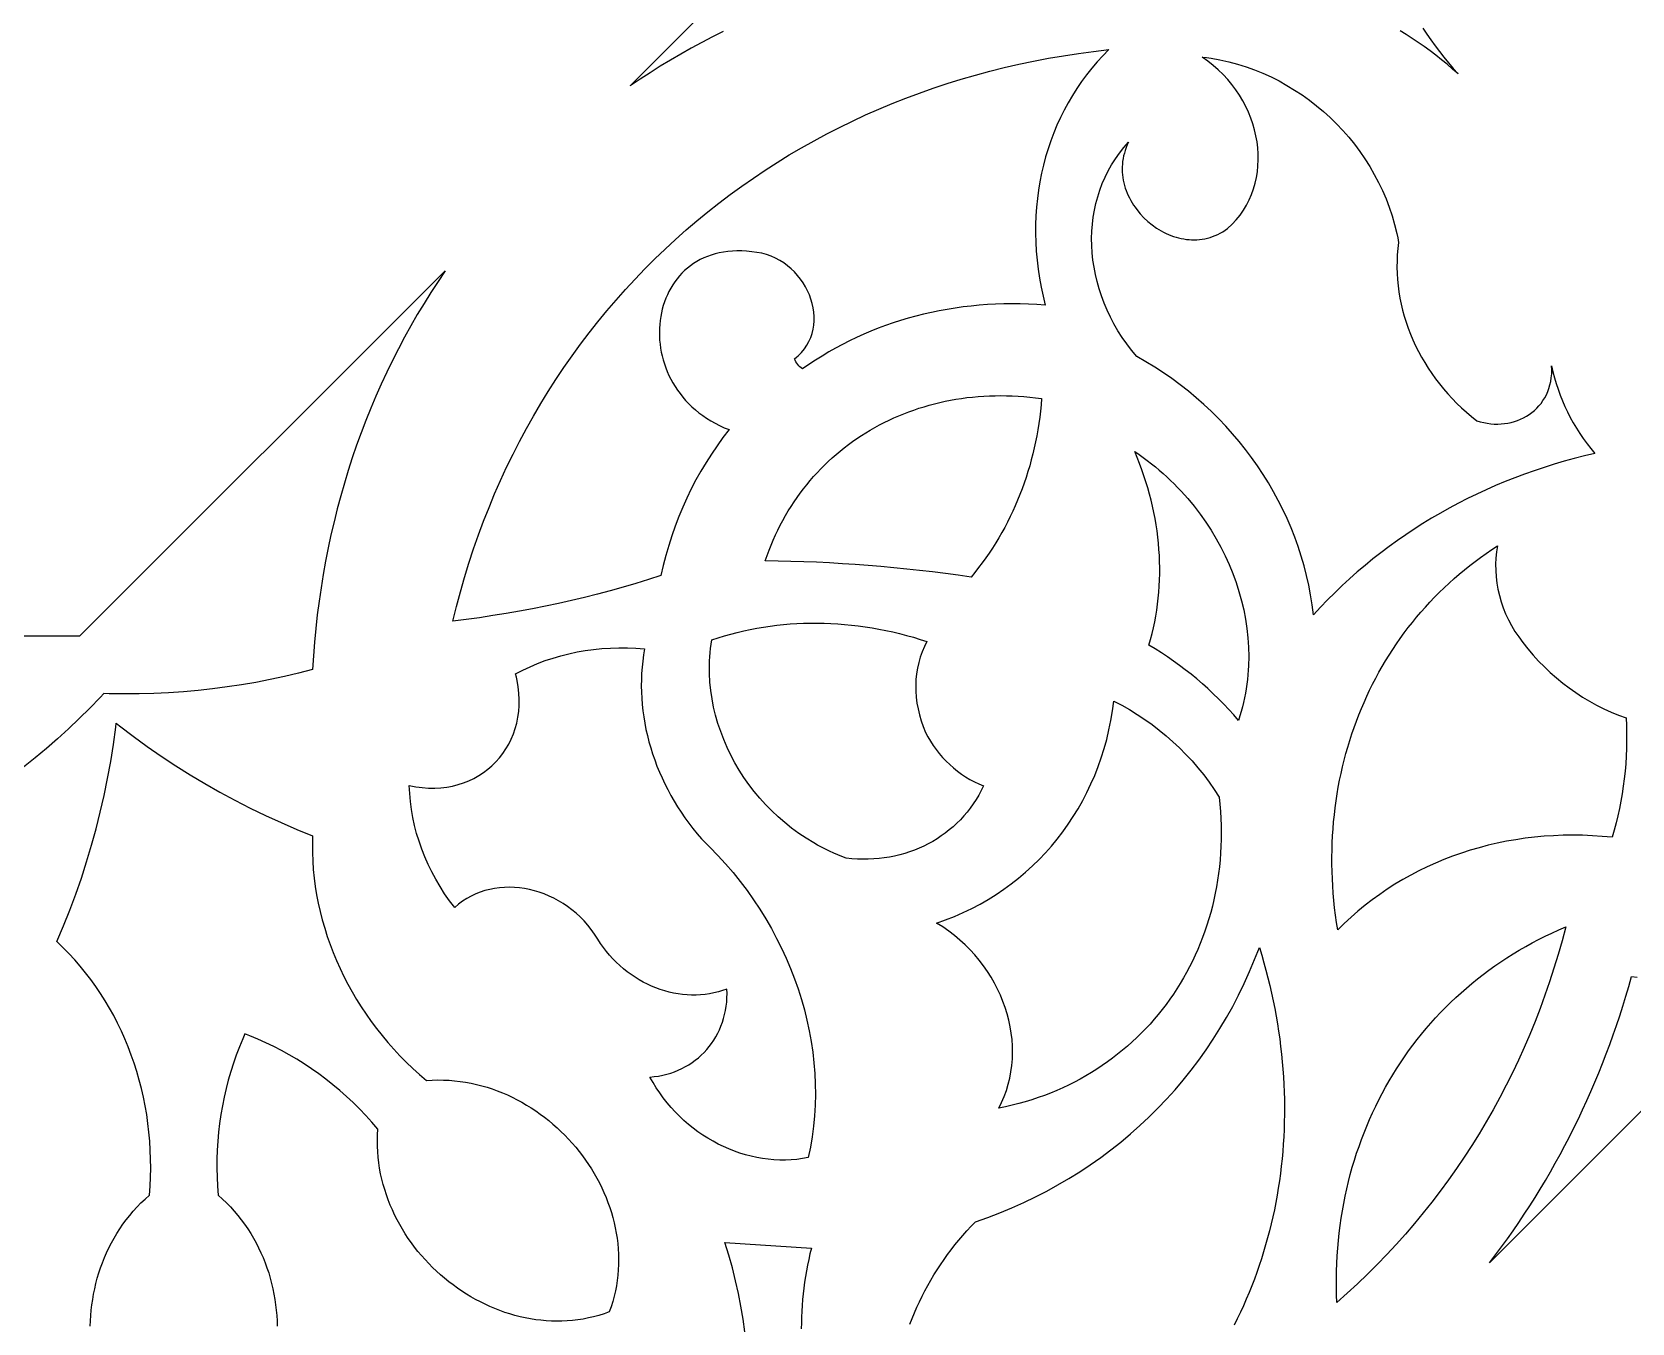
# Model space of a CAD drawing. Extents: x 1908 to 3442, y -299 to 721.
# Drawn here: x 3272.6 to 3328.2, y 78.6 to 123.4 of the extents above; entities that cross this region are included whole.
import ezdxf

# ---------------------------------------------------------------- set-up
doc = ezdxf.new("R2010")
doc.units = 0
doc.layers.add('BITMAP_LAYER', color=18, linetype='CONTINUOUS')

msp = doc.modelspace()

# ---------------------------------------------------------------- linework, layer by layer
at = {"layer": 'BITMAP_LAYER'}
for points in [[(3296.642, 123.435), (3296.269, 123.248), (3295.899, 123.055), (3295.533, 122.857), (3295.17, 122.653), (3294.811, 122.443), (3294.456, 122.227), (3294.104, 122.006), (3293.756, 121.779), (3293.412, 121.546), (3322.58, 150.714)], [(3320.933, 123.555), (3321.071, 123.348), (3321.214, 123.143), (3321.361, 122.94), (3321.513, 122.74), (3321.668, 122.542), (3321.828, 122.347), (3321.993, 122.155), (3322.16, 121.965), (3321.97, 122.133), (3321.778, 122.297), (3321.583, 122.457), (3321.386, 122.613), (3321.186, 122.764), (3320.983, 122.911), (3320.778, 123.054), (3320.57, 123.192), (3320.36, 123.326), (3320.149, 123.455)], [(3256.377, 102.446), (3274.312, 102.446), (3286.996, 115.13), (3286.743, 114.756), (3286.497, 114.377), (3286.257, 113.993), (3286.024, 113.605), (3285.798, 113.213), (3285.578, 112.816), (3285.366, 112.416), (3285.16, 112.011), (3284.962, 111.602), (3284.77, 111.189), (3284.585, 110.773), (3284.408, 110.352), (3284.237, 109.928), (3284.074, 109.501), (3283.917, 109.069), (3283.768, 108.635), (3283.627, 108.197), (3283.492, 107.756), (3283.365, 107.311), (3283.245, 106.863), (3283.132, 106.413), (3283.027, 105.959), (3282.929, 105.502), (3282.839, 105.043), (3282.756, 104.581), (3282.681, 104.116), (3282.613, 103.649), (3282.553, 103.179), (3282.5, 102.707), (3282.456, 102.232), (3282.418, 101.755), (3282.389, 101.276), (3281.902, 101.151), (3281.412, 101.035), (3280.919, 100.93), (3280.423, 100.835), (3279.924, 100.75), (3279.422, 100.674), (3278.918, 100.609), (3278.411, 100.555), (3277.902, 100.51), (3277.391, 100.475), (3276.878, 100.45), (3276.363, 100.436), (3275.846, 100.432), (3275.328, 100.438), (3275.143, 100.443), (3275.017, 100.308), (3274.654, 99.937), (3274.286, 99.575), (3273.912, 99.221), (3273.532, 98.876), (3273.146, 98.539), (3272.754, 98.21), (3272.357, 97.891)], [(3274.67, 78.473), (3274.677, 78.661), (3274.688, 78.849), (3274.705, 79.036), (3274.726, 79.223), (3274.754, 79.409), (3274.786, 79.595), (3274.824, 79.779), (3274.867, 79.963), (3274.915, 80.145), (3274.969, 80.326), (3275.028, 80.505), (3275.092, 80.682), (3275.162, 80.858), (3275.237, 81.031), (3275.318, 81.202), (3275.405, 81.371), (3275.496, 81.538), (3275.594, 81.701), (3275.696, 81.862), (3275.805, 82.02), (3275.919, 82.174), (3276.038, 82.325), (3276.163, 82.473), (3276.294, 82.617), (3276.431, 82.757), (3276.573, 82.894), (3276.721, 83.026), (3276.745, 83.341), (3276.76, 83.656), (3276.767, 83.97), (3276.765, 84.283), (3276.754, 84.595), (3276.735, 84.906), (3276.708, 85.215), (3276.672, 85.522), (3276.628, 85.828), (3276.576, 86.131), (3276.515, 86.432), (3276.447, 86.73), (3276.371, 87.025), (3276.286, 87.318), (3276.194, 87.607), (3276.095, 87.893), (3275.987, 88.175), (3275.872, 88.454), (3275.75, 88.728), (3275.62, 88.998), (3275.483, 89.264), (3275.338, 89.525), (3275.186, 89.781), (3275.027, 90.032), (3274.862, 90.277), (3274.689, 90.518), (3274.509, 90.752), (3274.322, 90.981), (3274.129, 91.203), (3273.929, 91.42), (3273.722, 91.629), (3273.509, 91.832), (3273.741, 92.376), (3273.96, 92.926), (3274.167, 93.48), (3274.362, 94.041), (3274.544, 94.606), (3274.714, 95.176), (3274.872, 95.75), (3275.018, 96.328), (3275.15, 96.911), (3275.27, 97.497), (3275.378, 98.086), (3275.472, 98.678), (3275.554, 99.274), (3275.569, 99.414), (3275.679, 99.326), (3276.158, 98.963), (3276.644, 98.611), (3277.136, 98.27), (3277.636, 97.941), (3278.141, 97.623), (3278.653, 97.317), (3279.171, 97.022), (3279.694, 96.74), (3280.223, 96.469), (3280.756, 96.211), (3281.295, 95.965), (3281.839, 95.731), (3282.387, 95.51), (3282.38, 95.216), (3282.382, 94.922), (3282.393, 94.628), (3282.414, 94.333), (3282.444, 94.04), (3282.483, 93.747), (3282.53, 93.455), (3282.587, 93.164), (3282.652, 92.874), (3282.726, 92.585), (3282.808, 92.299), (3282.899, 92.014), (3282.998, 91.731), (3283.105, 91.45), (3283.221, 91.172), (3283.344, 90.897), (3283.476, 90.624), (3283.615, 90.354), (3283.763, 90.088), (3283.918, 89.825), (3284.08, 89.566), (3284.25, 89.311), (3284.428, 89.059), (3284.612, 88.812), (3284.804, 88.57), (3285.004, 88.332), (3285.21, 88.098), (3285.423, 87.87), (3285.643, 87.647), (3285.87, 87.43), (3286.103, 87.218), (3286.343, 87.012), (3286.541, 87.023), (3286.738, 87.028), (3286.934, 87.025), (3287.128, 87.016), (3287.321, 87), (3287.513, 86.977), (3287.702, 86.949), (3287.891, 86.914), (3288.077, 86.873), (3288.261, 86.826), (3288.444, 86.773), (3288.624, 86.715), (3288.802, 86.651), (3288.978, 86.581), (3289.152, 86.507), (3289.323, 86.427), (3289.491, 86.342), (3289.657, 86.252), (3289.82, 86.158), (3289.98, 86.058), (3290.137, 85.954), (3290.291, 85.846), (3290.442, 85.734), (3290.59, 85.617), (3290.734, 85.496), (3290.875, 85.371), (3291.012, 85.243), (3291.146, 85.111), (3291.276, 84.975), (3291.401, 84.836), (3291.523, 84.694), (3291.641, 84.548), (3291.755, 84.399), (3291.865, 84.248), (3291.97, 84.094), (3292.071, 83.937), (3292.167, 83.777), (3292.259, 83.615), (3292.345, 83.451), (3292.428, 83.285), (3292.505, 83.117), (3292.577, 82.946), (3292.644, 82.774), (3292.705, 82.601), (3292.762, 82.425), (3292.813, 82.249), (3292.858, 82.071), (3292.898, 81.892), (3292.932, 81.712), (3292.96, 81.531), (3292.983, 81.349), (3292.999, 81.167), (3293.009, 80.984), (3293.013, 80.801), (3293.011, 80.618), (3293.003, 80.434), (3292.987, 80.25), (3292.966, 80.067), (3292.937, 79.884), (3292.902, 79.701), (3292.86, 79.518), (3292.811, 79.336), (3292.755, 79.155), (3292.69, 78.974), (3292.509, 78.91), (3292.328, 78.854), (3292.146, 78.805), (3291.964, 78.763), (3291.781, 78.727), (3291.598, 78.699), (3291.414, 78.677), (3291.231, 78.662), (3291.047, 78.653), (3290.864, 78.651), (3290.68, 78.655), (3290.498, 78.666), (3290.315, 78.682), (3290.134, 78.704), (3289.953, 78.733), (3289.773, 78.767), (3289.594, 78.807), (3289.416, 78.852), (3289.239, 78.903), (3289.064, 78.959), (3288.89, 79.021), (3288.718, 79.088), (3288.548, 79.16), (3288.38, 79.237), (3288.213, 79.319), (3288.049, 79.406), (3287.887, 79.498), (3287.728, 79.594), (3287.571, 79.695), (3287.417, 79.8), (3287.265, 79.909), (3287.117, 80.023), (3286.971, 80.141), (3286.829, 80.263), (3286.69, 80.389), (3286.554, 80.519), (3286.422, 80.653), (3286.293, 80.79), (3286.169, 80.931), (3286.048, 81.075), (3285.931, 81.222), (3285.818, 81.373), (3285.71, 81.527), (3285.606, 81.685), (3285.507, 81.845), (3285.412, 82.008), (3285.323, 82.173), (3285.238, 82.342), (3285.158, 82.513), (3285.083, 82.686), (3285.014, 82.862), (3284.95, 83.04), (3284.892, 83.221), (3284.839, 83.403), (3284.792, 83.588), (3284.751, 83.774), (3284.716, 83.962), (3284.687, 84.152), (3284.665, 84.344), (3284.649, 84.537), (3284.64, 84.731), (3284.637, 84.927), (3284.641, 85.124), (3284.652, 85.322), (3284.446, 85.562), (3284.235, 85.795), (3284.017, 86.022), (3283.794, 86.242), (3283.566, 86.455), (3283.333, 86.661), (3283.095, 86.86), (3282.852, 87.052), (3282.605, 87.237), (3282.354, 87.415), (3282.099, 87.585), (3281.839, 87.747), (3281.577, 87.902), (3281.31, 88.049), (3281.041, 88.189), (3280.768, 88.32), (3280.492, 88.444), (3280.214, 88.559), (3280.037, 88.628), (3279.961, 88.454), (3279.846, 88.175), (3279.738, 87.893), (3279.638, 87.607), (3279.546, 87.318), (3279.462, 87.025), (3279.386, 86.73), (3279.317, 86.432), (3279.257, 86.131), (3279.205, 85.828), (3279.161, 85.522), (3279.125, 85.215), (3279.098, 84.906), (3279.078, 84.595), (3279.068, 84.283), (3279.066, 83.97), (3279.072, 83.656), (3279.088, 83.341), (3279.112, 83.026), (3279.26, 82.894), (3279.402, 82.757), (3279.538, 82.617), (3279.669, 82.473), (3279.794, 82.325), (3279.914, 82.174), (3280.028, 82.02), (3280.136, 81.862), (3280.239, 81.701), (3280.336, 81.538), (3280.428, 81.371), (3280.514, 81.202), (3280.595, 81.031), (3280.671, 80.858), (3280.74, 80.682), (3280.805, 80.505), (3280.864, 80.326), (3280.918, 80.145), (3280.966, 79.963), (3281.009, 79.779), (3281.047, 79.595), (3281.079, 79.409), (3281.106, 79.223), (3281.128, 79.036), (3281.145, 78.849), (3281.156, 78.661), (3281.162, 78.473)], [(3303.121, 78.547), (3303.2, 78.744), (3303.282, 78.94), (3303.368, 79.134), (3303.458, 79.325), (3303.551, 79.515), (3303.649, 79.704), (3303.75, 79.89), (3303.854, 80.074), (3303.963, 80.256), (3304.075, 80.436), (3304.191, 80.613), (3304.311, 80.789), (3304.434, 80.962), (3304.561, 81.133), (3304.692, 81.302), (3304.826, 81.468), (3304.964, 81.631), (3305.105, 81.792), (3305.251, 81.951), (3305.4, 82.106), (3305.829, 82.257), (3306.253, 82.418), (3306.669, 82.59), (3307.079, 82.772), (3307.483, 82.965), (3307.879, 83.169), (3308.268, 83.382), (3308.65, 83.606), (3309.024, 83.84), (3309.391, 84.083), (3309.751, 84.336), (3310.102, 84.599), (3310.446, 84.871), (3310.781, 85.152), (3311.108, 85.442), (3311.427, 85.741), (3311.737, 86.049), (3312.038, 86.366), (3312.331, 86.691), (3312.614, 87.025), (3312.888, 87.367), (3313.153, 87.716), (3313.409, 88.074), (3313.655, 88.44), (3313.891, 88.813), (3314.118, 89.194), (3314.334, 89.582), (3314.54, 89.978), (3314.736, 90.381), (3314.921, 90.79), (3315.096, 91.206), (3315.26, 91.63), (3315.34, 91.365), (3315.416, 91.1), (3315.489, 90.836), (3315.557, 90.571), (3315.622, 90.306), (3315.683, 90.041), (3315.74, 89.776), (3315.792, 89.511), (3315.842, 89.246), (3315.887, 88.982), (3315.928, 88.717), (3315.966, 88.453), (3315.999, 88.189), (3316.029, 87.925), (3316.055, 87.661), (3316.077, 87.398), (3316.096, 87.136), (3316.11, 86.874), (3316.121, 86.612), (3316.128, 86.351), (3316.131, 86.09), (3316.13, 85.83), (3316.126, 85.571), (3316.118, 85.312), (3316.106, 85.054), (3316.09, 84.797), (3316.071, 84.541), (3316.047, 84.285), (3316.02, 84.031), (3315.99, 83.777), (3315.955, 83.524), (3315.917, 83.273), (3315.875, 83.022), (3315.83, 82.772), (3315.78, 82.524), (3315.727, 82.277), (3315.671, 82.031), (3315.61, 81.786), (3315.546, 81.542), (3315.478, 81.3), (3315.407, 81.06), (3315.332, 80.82), (3315.253, 80.582), (3315.171, 80.346), (3315.085, 80.111), (3314.995, 79.878), (3314.902, 79.646), (3314.805, 79.416), (3314.705, 79.187), (3314.601, 78.961), (3314.493, 78.736), (3314.382, 78.513)], [(3334.187, 91.611), (3323.253, 80.677), (3323.462, 80.951), (3323.668, 81.229), (3323.871, 81.508), (3324.07, 81.791), (3324.265, 82.076), (3324.457, 82.363), (3324.645, 82.653), (3324.83, 82.945), (3325.012, 83.24), (3325.19, 83.537), (3325.364, 83.837), (3325.535, 84.138), (3325.702, 84.442), (3325.866, 84.749), (3326.026, 85.057), (3326.182, 85.368), (3326.335, 85.681), (3326.484, 85.996), (3326.629, 86.313), (3326.771, 86.632), (3326.909, 86.954), (3327.043, 87.277), (3327.174, 87.603), (3327.301, 87.93), (3327.424, 88.259), (3327.543, 88.591), (3327.658, 88.924), (3327.77, 89.259), (3327.878, 89.596), (3327.982, 89.935), (3328.082, 90.275), (3328.179, 90.617), (3328.38, 90.592)], [(3297.392, 78.28), (3297.332, 78.725), (3297.26, 79.17), (3297.174, 79.614), (3297.075, 80.058), (3296.964, 80.501), (3296.839, 80.943), (3296.702, 81.383), (3299.707, 81.187), (3299.658, 80.992), (3299.613, 80.795), (3299.571, 80.598), (3299.534, 80.4), (3299.5, 80.201), (3299.469, 80.002), (3299.443, 79.802), (3299.42, 79.601), (3299.4, 79.4), (3299.384, 79.199), (3299.372, 78.997), (3299.364, 78.795), (3299.359, 78.593), (3299.357, 78.391)]]:
    msp.add_lwpolyline(points, dxfattribs=at)
for points in [[(3309.83, 122.596), (3309.631, 122.38), (3309.442, 122.158), (3309.26, 121.931), (3309.087, 121.697), (3308.923, 121.457), (3308.767, 121.213), (3308.62, 120.963), (3308.482, 120.708), (3308.353, 120.448), (3308.232, 120.183), (3308.12, 119.914), (3308.017, 119.641), (3307.923, 119.364), (3307.838, 119.084), (3307.763, 118.799), (3307.696, 118.512), (3307.638, 118.221), (3307.59, 117.927), (3307.551, 117.631), (3307.521, 117.332), (3307.501, 117.03), (3307.49, 116.727), (3307.489, 116.422), (3307.497, 116.115), (3307.515, 115.806), (3307.542, 115.496), (3307.58, 115.185), (3307.626, 114.874), (3307.683, 114.562), (3307.75, 114.249), (3307.826, 113.936), (3307.536, 113.956), (3307.247, 113.97), (3306.958, 113.978), (3306.671, 113.98), (3306.385, 113.976), (3306.1, 113.966), (3305.816, 113.951), (3305.534, 113.929), (3305.253, 113.902), (3304.974, 113.869), (3304.696, 113.83), (3304.42, 113.785), (3304.146, 113.735), (3303.874, 113.679), (3303.604, 113.617), (3303.336, 113.55), (3303.07, 113.477), (3302.806, 113.398), (3302.544, 113.314), (3302.285, 113.224), (3302.029, 113.129), (3301.775, 113.028), (3301.523, 112.921), (3301.275, 112.809), (3301.029, 112.692), (3300.786, 112.569), (3300.546, 112.44), (3300.309, 112.307), (3300.076, 112.167), (3299.845, 112.023), (3299.618, 111.873), (3299.394, 111.718), (3299.349, 111.752), (3299.306, 111.79), (3299.266, 111.831), (3299.23, 111.875), (3299.198, 111.921), (3299.169, 111.969), (3299.145, 112.02), (3299.125, 112.072), (3299.19, 112.124), (3299.252, 112.179), (3299.365, 112.293), (3299.464, 112.414), (3299.55, 112.541), (3299.623, 112.673), (3299.683, 112.811), (3299.731, 112.952), (3299.766, 113.096), (3299.789, 113.243), (3299.8, 113.392), (3299.8, 113.543), (3299.789, 113.694), (3299.767, 113.845), (3299.734, 113.995), (3299.691, 114.143), (3299.637, 114.29), (3299.574, 114.434), (3299.501, 114.574), (3299.419, 114.71), (3299.328, 114.841), (3299.228, 114.966), (3299.12, 115.086), (3299.004, 115.198), (3298.879, 115.303), (3298.747, 115.4), (3298.608, 115.487), (3298.462, 115.565), (3298.309, 115.633), (3298.149, 115.689), (3297.983, 115.734), (3297.811, 115.767), (3297.633, 115.786), (3297.458, 115.804), (3297.288, 115.814), (3297.123, 115.816), (3296.962, 115.81), (3296.806, 115.797), (3296.655, 115.777), (3296.508, 115.749), (3296.366, 115.715), (3296.229, 115.673), (3296.096, 115.626), (3295.969, 115.572), (3295.846, 115.513), (3295.728, 115.447), (3295.615, 115.376), (3295.507, 115.3), (3295.404, 115.219), (3295.306, 115.132), (3295.213, 115.041), (3295.125, 114.946), (3295.042, 114.846), (3294.965, 114.743), (3294.892, 114.636), (3294.824, 114.525), (3294.762, 114.41), (3294.705, 114.293), (3294.653, 114.173), (3294.607, 114.05), (3294.566, 113.924), (3294.53, 113.796), (3294.499, 113.667), (3294.474, 113.535), (3294.454, 113.402), (3294.44, 113.267), (3294.431, 113.132), (3294.428, 112.995), (3294.43, 112.858), (3294.438, 112.72), (3294.451, 112.582), (3294.47, 112.444), (3294.495, 112.306), (3294.525, 112.168), (3294.561, 112.031), (3294.603, 111.895), (3294.65, 111.759), (3294.703, 111.625), (3294.762, 111.493), (3294.827, 111.362), (3294.898, 111.233), (3294.974, 111.107), (3295.057, 110.982), (3295.145, 110.86), (3295.24, 110.741), (3295.34, 110.625), (3295.447, 110.512), (3295.559, 110.403), (3295.678, 110.297), (3295.802, 110.195), (3295.933, 110.098), (3296.07, 110.004), (3296.213, 109.915), (3296.363, 109.831), (3296.518, 109.752), (3296.68, 109.678), (3296.848, 109.61), (3296.636, 109.333), (3296.431, 109.051), (3296.235, 108.762), (3296.048, 108.468), (3295.869, 108.168), (3295.698, 107.863), (3295.537, 107.552), (3295.384, 107.236), (3295.24, 106.915), (3295.104, 106.59), (3294.978, 106.26), (3294.861, 105.925), (3294.753, 105.586), (3294.654, 105.243), (3294.564, 104.896), (3294.484, 104.545), (3294.047, 104.405), (3293.608, 104.271), (3293.167, 104.142), (3292.724, 104.018), (3292.279, 103.9), (3291.831, 103.787), (3291.382, 103.68), (3290.931, 103.578), (3290.478, 103.482), (3290.024, 103.391), (3289.567, 103.305), (3289.109, 103.225), (3288.649, 103.151), (3288.188, 103.081), (3287.725, 103.018), (3287.26, 102.96), (3287.386, 103.471), (3287.52, 103.977), (3287.664, 104.478), (3287.816, 104.975), (3287.978, 105.466), (3288.148, 105.952), (3288.326, 106.433), (3288.514, 106.908), (3288.709, 107.379), (3288.914, 107.843), (3289.126, 108.303), (3289.347, 108.756), (3289.576, 109.204), (3289.812, 109.647), (3290.057, 110.083), (3290.31, 110.514), (3290.571, 110.938), (3290.839, 111.357), (3291.115, 111.77), (3291.398, 112.176), (3291.689, 112.576), (3291.987, 112.97), (3292.293, 113.357), (3292.605, 113.738), (3292.925, 114.112), (3293.252, 114.48), (3293.586, 114.841), (3293.927, 115.195), (3294.274, 115.542), (3294.628, 115.883), (3294.989, 116.216), (3295.356, 116.543), (3295.73, 116.862), (3296.11, 117.174), (3296.496, 117.478), (3296.888, 117.776), (3297.287, 118.066), (3297.692, 118.348), (3298.102, 118.623), (3298.518, 118.89), (3298.94, 119.149), (3299.368, 119.401), (3299.801, 119.644), (3300.24, 119.88), (3300.684, 120.107), (3301.134, 120.327), (3301.588, 120.538), (3302.048, 120.741), (3302.513, 120.936), (3302.983, 121.122), (3303.458, 121.3), (3303.937, 121.469), (3304.422, 121.63), (3304.911, 121.782), (3305.404, 121.925), (3305.902, 122.059), (3306.404, 122.184), (3306.911, 122.301), (3307.422, 122.408), (3307.937, 122.506), (3308.456, 122.595), (3308.979, 122.674), (3309.505, 122.744), (3310.036, 122.805)], [(3313.425, 122.529), (3313.581, 122.507), (3313.89, 122.453), (3314.196, 122.385), (3314.498, 122.304), (3314.797, 122.211), (3315.09, 122.105), (3315.38, 121.987), (3315.664, 121.858), (3315.943, 121.718), (3316.216, 121.566), (3316.483, 121.404), (3316.744, 121.232), (3316.998, 121.049), (3317.245, 120.857), (3317.484, 120.656), (3317.716, 120.445), (3317.94, 120.226), (3318.155, 119.998), (3318.362, 119.762), (3318.559, 119.519), (3318.747, 119.268), (3318.926, 119.01), (3319.094, 118.745), (3319.251, 118.474), (3319.398, 118.196), (3319.533, 117.913), (3319.658, 117.624), (3319.77, 117.33), (3319.87, 117.032), (3319.957, 116.728), (3320.032, 116.421), (3320.064, 116.265), (3320.094, 116.109), (3320.067, 115.896), (3320.049, 115.682), (3320.039, 115.467), (3320.037, 115.252), (3320.042, 115.037), (3320.055, 114.822), (3320.076, 114.608), (3320.105, 114.394), (3320.141, 114.181), (3320.184, 113.968), (3320.234, 113.757), (3320.292, 113.547), (3320.357, 113.338), (3320.429, 113.132), (3320.507, 112.927), (3320.593, 112.724), (3320.685, 112.523), (3320.783, 112.325), (3320.889, 112.13), (3321, 111.937), (3321.119, 111.748), (3321.243, 111.561), (3321.373, 111.379), (3321.51, 111.199), (3321.652, 111.024), (3321.801, 110.853), (3321.955, 110.686), (3322.115, 110.523), (3322.28, 110.365), (3322.451, 110.212), (3322.628, 110.064), (3322.809, 109.921), (3322.93, 109.884), (3323.052, 109.854), (3323.173, 109.831), (3323.295, 109.815), (3323.416, 109.806), (3323.536, 109.804), (3323.655, 109.808), (3323.772, 109.82), (3323.888, 109.837), (3324.002, 109.861), (3324.114, 109.892), (3324.223, 109.928), (3324.329, 109.971), (3324.432, 110.02), (3324.532, 110.075), (3324.627, 110.136), (3324.719, 110.202), (3324.807, 110.274), (3324.889, 110.352), (3324.967, 110.435), (3325.04, 110.523), (3325.107, 110.617), (3325.168, 110.716), (3325.223, 110.82), (3325.272, 110.929), (3325.314, 111.043), (3325.349, 111.162), (3325.376, 111.285), (3325.396, 111.413), (3325.409, 111.546), (3325.412, 111.683), (3325.408, 111.824), (3325.453, 111.619), (3325.505, 111.414), (3325.564, 111.212), (3325.63, 111.01), (3325.702, 110.811), (3325.781, 110.613), (3325.866, 110.418), (3325.958, 110.225), (3326.055, 110.034), (3326.159, 109.846), (3326.269, 109.66), (3326.385, 109.478), (3326.507, 109.298), (3326.635, 109.122), (3326.769, 108.95), (3326.908, 108.781), (3326.55, 108.697), (3326.195, 108.607), (3325.842, 108.511), (3325.493, 108.408), (3325.146, 108.3), (3324.803, 108.185), (3324.462, 108.065), (3324.124, 107.938), (3323.79, 107.805), (3323.459, 107.666), (3323.131, 107.522), (3322.807, 107.371), (3322.486, 107.215), (3322.169, 107.052), (3321.855, 106.884), (3321.545, 106.711), (3321.238, 106.531), (3320.936, 106.346), (3320.637, 106.156), (3320.342, 105.959), (3320.051, 105.758), (3319.764, 105.55), (3319.481, 105.338), (3319.203, 105.12), (3318.929, 104.896), (3318.659, 104.667), (3318.393, 104.433), (3318.132, 104.194), (3317.876, 103.949), (3317.624, 103.699), (3317.377, 103.444), (3317.134, 103.184), (3317.092, 103.528), (3317.038, 103.87), (3316.973, 104.211), (3316.898, 104.549), (3316.811, 104.885), (3316.714, 105.218), (3316.606, 105.548), (3316.488, 105.876), (3316.36, 106.199), (3316.222, 106.52), (3316.074, 106.836), (3315.917, 107.148), (3315.75, 107.456), (3315.573, 107.759), (3315.388, 108.057), (3315.194, 108.35), (3314.99, 108.638), (3314.779, 108.92), (3314.558, 109.197), (3314.33, 109.467), (3314.093, 109.731), (3313.848, 109.989), (3313.596, 110.239), (3313.336, 110.483), (3313.068, 110.719), (3312.794, 110.947), (3312.512, 111.168), (3312.223, 111.381), (3311.927, 111.585), (3311.625, 111.781), (3311.316, 111.968), (3311.001, 112.147), (3310.822, 112.365), (3310.653, 112.588), (3310.495, 112.815), (3310.348, 113.046), (3310.212, 113.282), (3310.087, 113.52), (3309.973, 113.762), (3309.87, 114.006), (3309.777, 114.252), (3309.696, 114.5), (3309.626, 114.749), (3309.567, 114.999), (3309.519, 115.249), (3309.481, 115.5), (3309.455, 115.751), (3309.44, 116.001), (3309.437, 116.25), (3309.444, 116.497), (3309.462, 116.743), (3309.492, 116.986), (3309.532, 117.227), (3309.584, 117.465), (3309.647, 117.699), (3309.722, 117.93), (3309.807, 118.157), (3309.904, 118.379), (3310.012, 118.596), (3310.131, 118.807), (3310.261, 119.013), (3310.403, 119.213), (3310.556, 119.406), (3310.72, 119.592), (3310.675, 119.498), (3310.636, 119.403), (3310.601, 119.308), (3310.572, 119.213), (3310.547, 119.118), (3310.528, 119.022), (3310.513, 118.927), (3310.503, 118.832), (3310.497, 118.737), (3310.496, 118.643), (3310.5, 118.549), (3310.507, 118.456), (3310.519, 118.363), (3310.535, 118.271), (3310.554, 118.179), (3310.578, 118.089), (3310.605, 118), (3310.636, 117.911), (3310.67, 117.824), (3310.708, 117.738), (3310.749, 117.654), (3310.794, 117.571), (3310.841, 117.489), (3310.891, 117.409), (3310.945, 117.331), (3311.001, 117.254), (3311.121, 117.107), (3311.251, 116.969), (3311.39, 116.839), (3311.537, 116.719), (3311.691, 116.61), (3311.853, 116.512), (3311.935, 116.468), (3312.019, 116.426), (3312.105, 116.388), (3312.191, 116.353), (3312.278, 116.321), (3312.367, 116.293), (3312.456, 116.269), (3312.545, 116.248), (3312.636, 116.231), (3312.726, 116.217), (3312.818, 116.208), (3312.909, 116.202), (3313.001, 116.201), (3313.092, 116.204), (3313.184, 116.211), (3313.275, 116.222), (3313.366, 116.238), (3313.457, 116.258), (3313.548, 116.284), (3313.637, 116.313), (3313.726, 116.348), (3313.815, 116.388), (3313.902, 116.432), (3313.989, 116.482), (3314.074, 116.537), (3314.158, 116.597), (3314.314, 116.745), (3314.457, 116.9), (3314.588, 117.063), (3314.706, 117.233), (3314.812, 117.409), (3314.906, 117.59), (3314.987, 117.777), (3315.056, 117.968), (3315.113, 118.164), (3315.158, 118.363), (3315.191, 118.565), (3315.212, 118.77), (3315.221, 118.976), (3315.219, 119.184), (3315.205, 119.393), (3315.179, 119.602), (3315.142, 119.811), (3315.094, 120.019), (3315.035, 120.226), (3314.964, 120.431), (3314.882, 120.633), (3314.789, 120.833), (3314.685, 121.029), (3314.57, 121.221), (3314.444, 121.408), (3314.308, 121.591), (3314.161, 121.768), (3314.003, 121.938), (3313.835, 122.102), (3313.657, 122.259), (3313.468, 122.408), (3313.269, 122.548)], [(3306.481, 110.79), (3306.681, 110.784), (3306.883, 110.773), (3307.085, 110.759), (3307.289, 110.74), (3307.493, 110.717), (3307.698, 110.69), (3307.68, 110.471), (3307.658, 110.254), (3307.632, 110.038), (3307.602, 109.823), (3307.568, 109.609), (3307.53, 109.397), (3307.489, 109.186), (3307.444, 108.977), (3307.394, 108.768), (3307.342, 108.562), (3307.285, 108.357), (3307.224, 108.153), (3307.16, 107.952), (3307.092, 107.752), (3307.021, 107.553), (3306.945, 107.357), (3306.866, 107.162), (3306.784, 106.969), (3306.697, 106.778), (3306.608, 106.589), (3306.514, 106.402), (3306.417, 106.217), (3306.316, 106.035), (3306.212, 105.854), (3306.105, 105.675), (3305.993, 105.499), (3305.879, 105.325), (3305.761, 105.154), (3305.639, 104.985), (3305.514, 104.818), (3305.386, 104.654), (3305.254, 104.492), (3304.806, 104.555), (3304.359, 104.615), (3303.911, 104.671), (3303.463, 104.723), (3303.016, 104.771), (3302.568, 104.816), (3302.121, 104.857), (3301.674, 104.893), (3301.227, 104.927), (3300.781, 104.956), (3300.334, 104.982), (3299.888, 105.003), (3299.442, 105.021), (3298.997, 105.035), (3298.552, 105.046), (3298.107, 105.052), (3298.17, 105.237), (3298.237, 105.42), (3298.308, 105.6), (3298.383, 105.777), (3298.461, 105.952), (3298.543, 106.124), (3298.628, 106.294), (3298.716, 106.461), (3298.808, 106.625), (3298.904, 106.787), (3299.002, 106.945), (3299.104, 107.101), (3299.209, 107.255), (3299.318, 107.405), (3299.429, 107.553), (3299.543, 107.697), (3299.661, 107.839), (3299.781, 107.978), (3299.905, 108.113), (3300.031, 108.246), (3300.16, 108.376), (3300.292, 108.503), (3300.426, 108.626), (3300.564, 108.747), (3300.704, 108.864), (3300.846, 108.979), (3300.991, 109.09), (3301.139, 109.197), (3301.288, 109.302), (3301.441, 109.403), (3301.595, 109.501), (3301.752, 109.596), (3301.912, 109.687), (3302.073, 109.775), (3302.237, 109.859), (3302.402, 109.94), (3302.57, 110.018), (3302.74, 110.092), (3302.911, 110.162), (3303.085, 110.229), (3303.26, 110.292), (3303.438, 110.352), (3303.617, 110.408), (3303.797, 110.46), (3303.98, 110.509), (3304.164, 110.553), (3304.349, 110.595), (3304.536, 110.632), (3304.725, 110.665), (3304.915, 110.695), (3305.106, 110.721), (3305.299, 110.743), (3305.493, 110.76), (3305.688, 110.774), (3305.885, 110.784), (3306.082, 110.79), (3306.281, 110.792)], [(3311.081, 108.746), (3311.226, 108.642), (3311.369, 108.536), (3311.51, 108.427), (3311.648, 108.316), (3311.783, 108.202), (3311.916, 108.086), (3312.046, 107.968), (3312.174, 107.848), (3312.299, 107.726), (3312.421, 107.602), (3312.541, 107.475), (3312.658, 107.347), (3312.772, 107.217), (3312.992, 106.951), (3313.201, 106.678), (3313.399, 106.399), (3313.585, 106.114), (3313.759, 105.823), (3313.922, 105.527), (3314.073, 105.227), (3314.211, 104.922), (3314.337, 104.614), (3314.451, 104.302), (3314.552, 103.987), (3314.64, 103.669), (3314.715, 103.35), (3314.777, 103.028), (3314.825, 102.706), (3314.86, 102.383), (3314.882, 102.06), (3314.889, 101.737), (3314.882, 101.414), (3314.874, 101.253), (3314.861, 101.092), (3314.846, 100.932), (3314.826, 100.772), (3314.803, 100.613), (3314.776, 100.454), (3314.746, 100.295), (3314.712, 100.138), (3314.674, 99.981), (3314.633, 99.824), (3314.587, 99.669), (3314.538, 99.514), (3314.369, 99.707), (3314.197, 99.897), (3314.021, 100.082), (3313.841, 100.264), (3313.657, 100.442), (3313.47, 100.616), (3313.28, 100.786), (3313.086, 100.952), (3312.889, 101.114), (3312.689, 101.271), (3312.485, 101.425), (3312.279, 101.574), (3312.069, 101.719), (3311.857, 101.859), (3311.642, 101.995), (3311.424, 102.126), (3311.482, 102.326), (3311.534, 102.527), (3311.582, 102.73), (3311.625, 102.934), (3311.664, 103.139), (3311.697, 103.345), (3311.726, 103.552), (3311.75, 103.761), (3311.77, 103.97), (3311.785, 104.18), (3311.795, 104.391), (3311.8, 104.602), (3311.801, 104.814), (3311.797, 105.026), (3311.788, 105.239), (3311.775, 105.452), (3311.757, 105.666), (3311.734, 105.88), (3311.707, 106.093), (3311.675, 106.307), (3311.639, 106.521), (3311.598, 106.735), (3311.552, 106.948), (3311.502, 107.161), (3311.447, 107.374), (3311.387, 107.587), (3311.323, 107.798), (3311.254, 108.01), (3311.18, 108.22), (3311.102, 108.43), (3311.02, 108.639), (3310.933, 108.847)], [(3323.497, 105.366), (3323.474, 105.151), (3323.463, 104.935), (3323.464, 104.718), (3323.478, 104.501), (3323.504, 104.283), (3323.542, 104.066), (3323.592, 103.85), (3323.653, 103.635), (3323.727, 103.423), (3323.811, 103.213), (3323.908, 103.007), (3324.015, 102.804), (3324.134, 102.605), (3324.263, 102.411), (3324.403, 102.222), (3324.58, 101.998), (3324.765, 101.781), (3324.956, 101.571), (3325.155, 101.369), (3325.361, 101.175), (3325.574, 100.988), (3325.792, 100.809), (3326.017, 100.639), (3326.247, 100.478), (3326.483, 100.325), (3326.723, 100.181), (3326.969, 100.046), (3327.219, 99.921), (3327.473, 99.805), (3327.731, 99.699), (3327.992, 99.603), (3328.004, 99.335), (3328.01, 99.068), (3328.011, 98.802), (3328.005, 98.536), (3327.995, 98.272), (3327.978, 98.009), (3327.956, 97.747), (3327.929, 97.486), (3327.896, 97.227), (3327.857, 96.969), (3327.813, 96.712), (3327.763, 96.457), (3327.708, 96.204), (3327.647, 95.953), (3327.581, 95.703), (3327.509, 95.456), (3327.166, 95.487), (3326.824, 95.51), (3326.484, 95.523), (3326.146, 95.528), (3325.809, 95.524), (3325.474, 95.511), (3325.142, 95.489), (3324.812, 95.458), (3324.484, 95.419), (3324.159, 95.371), (3323.836, 95.315), (3323.517, 95.249), (3323.201, 95.176), (3322.887, 95.094), (3322.578, 95.004), (3322.272, 94.905), (3321.969, 94.798), (3321.67, 94.683), (3321.376, 94.56), (3321.085, 94.429), (3320.799, 94.289), (3320.517, 94.142), (3320.24, 93.987), (3319.968, 93.824), (3319.701, 93.652), (3319.438, 93.474), (3319.181, 93.287), (3318.93, 93.093), (3318.684, 92.891), (3318.444, 92.681), (3318.209, 92.464), (3317.981, 92.24), (3317.941, 92.496), (3317.905, 92.751), (3317.874, 93.005), (3317.848, 93.259), (3317.825, 93.512), (3317.808, 93.765), (3317.794, 94.016), (3317.785, 94.267), (3317.78, 94.517), (3317.779, 94.766), (3317.782, 95.014), (3317.79, 95.262), (3317.802, 95.508), (3317.818, 95.753), (3317.838, 95.997), (3317.863, 96.239), (3317.891, 96.481), (3317.924, 96.721), (3317.961, 96.96), (3318.001, 97.197), (3318.046, 97.433), (3318.095, 97.668), (3318.148, 97.901), (3318.205, 98.132), (3318.266, 98.362), (3318.331, 98.59), (3318.399, 98.817), (3318.472, 99.042), (3318.549, 99.265), (3318.629, 99.486), (3318.713, 99.705), (3318.802, 99.922), (3318.894, 100.138), (3318.989, 100.351), (3319.089, 100.562), (3319.192, 100.771), (3319.299, 100.978), (3319.41, 101.183), (3319.524, 101.386), (3319.643, 101.586), (3319.764, 101.784), (3319.89, 101.979), (3320.019, 102.172), (3320.152, 102.363), (3320.288, 102.551), (3320.428, 102.736), (3320.571, 102.919), (3320.718, 103.099), (3320.869, 103.276), (3321.023, 103.451), (3321.18, 103.623), (3321.341, 103.792), (3321.505, 103.958), (3321.673, 104.121), (3321.844, 104.281), (3322.018, 104.438), (3322.196, 104.592), (3322.377, 104.742), (3322.562, 104.89), (3322.75, 105.034), (3322.941, 105.175), (3323.135, 105.313), (3323.333, 105.448), (3323.533, 105.578)], [(3300.146, 102.891), (3300.383, 102.882), (3300.621, 102.868), (3300.859, 102.849), (3301.098, 102.826), (3301.336, 102.798), (3301.575, 102.765), (3301.814, 102.727), (3302.053, 102.684), (3302.292, 102.637), (3302.531, 102.585), (3302.77, 102.528), (3303.008, 102.466), (3303.246, 102.399), (3303.483, 102.328), (3303.72, 102.252), (3303.631, 102.076), (3303.553, 101.894), (3303.487, 101.709), (3303.432, 101.519), (3303.389, 101.325), (3303.357, 101.128), (3303.337, 100.929), (3303.328, 100.727), (3303.331, 100.524), (3303.345, 100.32), (3303.371, 100.115), (3303.408, 99.91), (3303.457, 99.705), (3303.517, 99.501), (3303.589, 99.298), (3303.672, 99.097), (3303.754, 98.941), (3303.842, 98.789), (3303.937, 98.641), (3304.039, 98.498), (3304.147, 98.361), (3304.262, 98.228), (3304.382, 98.101), (3304.508, 97.979), (3304.639, 97.863), (3304.775, 97.754), (3304.916, 97.651), (3305.062, 97.554), (3305.212, 97.465), (3305.365, 97.382), (3305.523, 97.307), (3305.684, 97.239), (3305.603, 97.076), (3305.516, 96.917), (3305.423, 96.762), (3305.325, 96.613), (3305.221, 96.468), (3305.112, 96.329), (3304.998, 96.195), (3304.879, 96.065), (3304.755, 95.941), (3304.626, 95.823), (3304.493, 95.71), (3304.355, 95.602), (3304.213, 95.5), (3304.068, 95.404), (3303.918, 95.313), (3303.764, 95.228), (3303.607, 95.149), (3303.446, 95.076), (3303.282, 95.009), (3303.115, 94.948), (3302.945, 94.894), (3302.772, 94.845), (3302.596, 94.803), (3302.418, 94.768), (3302.237, 94.739), (3302.054, 94.717), (3301.869, 94.701), (3301.681, 94.692), (3301.492, 94.69), (3301.302, 94.695), (3301.11, 94.707), (3300.916, 94.726), (3300.769, 94.782), (3300.624, 94.841), (3300.48, 94.904), (3300.338, 94.969), (3300.198, 95.037), (3300.059, 95.108), (3299.923, 95.182), (3299.788, 95.259), (3299.524, 95.421), (3299.268, 95.592), (3299.021, 95.774), (3298.781, 95.966), (3298.551, 96.166), (3298.329, 96.375), (3298.117, 96.593), (3297.914, 96.818), (3297.721, 97.05), (3297.538, 97.29), (3297.365, 97.536), (3297.202, 97.788), (3297.05, 98.046), (3296.91, 98.31), (3296.78, 98.578), (3296.663, 98.85), (3296.557, 99.127), (3296.463, 99.407), (3296.381, 99.69), (3296.313, 99.976), (3296.257, 100.264), (3296.214, 100.554), (3296.184, 100.845), (3296.169, 101.137), (3296.167, 101.43), (3296.171, 101.577), (3296.179, 101.724), (3296.191, 101.87), (3296.206, 102.016), (3296.225, 102.163), (3296.247, 102.308), (3296.466, 102.381), (3296.687, 102.449), (3296.909, 102.512), (3297.132, 102.57), (3297.357, 102.624), (3297.584, 102.673), (3297.812, 102.716), (3298.041, 102.755), (3298.271, 102.79), (3298.502, 102.819), (3298.734, 102.844), (3298.968, 102.864), (3299.202, 102.879), (3299.437, 102.889), (3299.672, 102.894), (3299.909, 102.895)], [(3293.317, 102.034), (3293.615, 102.021), (3293.915, 101.998), (3293.879, 101.786), (3293.851, 101.573), (3293.828, 101.36), (3293.813, 101.145), (3293.804, 100.93), (3293.801, 100.714), (3293.806, 100.498), (3293.816, 100.282), (3293.833, 100.065), (3293.856, 99.849), (3293.886, 99.633), (3293.922, 99.417), (3293.964, 99.202), (3294.012, 98.988), (3294.067, 98.774), (3294.127, 98.561), (3294.194, 98.349), (3294.266, 98.139), (3294.345, 97.929), (3294.43, 97.722), (3294.52, 97.516), (3294.616, 97.311), (3294.718, 97.109), (3294.826, 96.909), (3294.94, 96.711), (3295.059, 96.515), (3295.184, 96.322), (3295.315, 96.131), (3295.451, 95.943), (3295.592, 95.758), (3295.739, 95.576), (3295.892, 95.398), (3296.181, 95.116), (3296.46, 94.827), (3296.729, 94.53), (3296.987, 94.227), (3297.235, 93.918), (3297.473, 93.602), (3297.7, 93.281), (3297.916, 92.955), (3298.121, 92.623), (3298.316, 92.287), (3298.499, 91.946), (3298.671, 91.601), (3298.832, 91.253), (3298.981, 90.901), (3299.119, 90.545), (3299.245, 90.187), (3299.36, 89.826), (3299.463, 89.464), (3299.553, 89.099), (3299.632, 88.733), (3299.699, 88.365), (3299.753, 87.997), (3299.795, 87.628), (3299.825, 87.258), (3299.842, 86.889), (3299.846, 86.52), (3299.838, 86.152), (3299.816, 85.785), (3299.782, 85.419), (3299.734, 85.055), (3299.674, 84.693), (3299.6, 84.333), (3299.402, 84.297), (3299.204, 84.271), (3299.005, 84.254), (3298.806, 84.246), (3298.606, 84.247), (3298.407, 84.257), (3298.207, 84.275), (3298.009, 84.301), (3297.811, 84.336), (3297.615, 84.379), (3297.419, 84.43), (3297.226, 84.489), (3297.034, 84.556), (3296.845, 84.631), (3296.658, 84.713), (3296.474, 84.802), (3296.292, 84.899), (3296.114, 85.002), (3295.939, 85.113), (3295.768, 85.231), (3295.601, 85.355), (3295.439, 85.486), (3295.28, 85.624), (3295.127, 85.767), (3294.979, 85.917), (3294.835, 86.073), (3294.698, 86.235), (3294.566, 86.403), (3294.44, 86.577), (3294.321, 86.756), (3294.208, 86.94), (3294.102, 87.13), (3294.252, 87.144), (3294.399, 87.165), (3294.543, 87.193), (3294.683, 87.227), (3294.821, 87.268), (3294.954, 87.314), (3295.085, 87.367), (3295.211, 87.425), (3295.334, 87.49), (3295.452, 87.559), (3295.567, 87.634), (3295.677, 87.715), (3295.783, 87.8), (3295.884, 87.89), (3295.981, 87.986), (3296.072, 88.085), (3296.159, 88.19), (3296.241, 88.298), (3296.317, 88.411), (3296.388, 88.527), (3296.454, 88.648), (3296.514, 88.772), (3296.568, 88.9), (3296.616, 89.031), (3296.659, 89.166), (3296.695, 89.303), (3296.725, 89.444), (3296.748, 89.587), (3296.765, 89.733), (3296.775, 89.881), (3296.778, 90.032), (3296.775, 90.185), (3296.626, 90.132), (3296.476, 90.087), (3296.324, 90.049), (3296.171, 90.019), (3296.016, 89.997), (3295.861, 89.982), (3295.705, 89.975), (3295.548, 89.975), (3295.391, 89.982), (3295.235, 89.996), (3295.078, 90.017), (3294.922, 90.045), (3294.767, 90.08), (3294.613, 90.122), (3294.46, 90.171), (3294.309, 90.225), (3294.159, 90.287), (3294.011, 90.355), (3293.866, 90.429), (3293.723, 90.509), (3293.583, 90.595), (3293.446, 90.688), (3293.312, 90.786), (3293.181, 90.89), (3293.054, 91), (3292.931, 91.115), (3292.813, 91.236), (3292.698, 91.362), (3292.588, 91.493), (3292.484, 91.63), (3292.384, 91.772), (3292.29, 91.919), (3292.181, 92.089), (3292.064, 92.25), (3291.941, 92.404), (3291.812, 92.549), (3291.676, 92.687), (3291.535, 92.816), (3291.389, 92.937), (3291.239, 93.05), (3291.084, 93.155), (3290.925, 93.251), (3290.763, 93.338), (3290.597, 93.416), (3290.43, 93.486), (3290.26, 93.547), (3290.088, 93.599), (3289.916, 93.642), (3289.742, 93.675), (3289.568, 93.7), (3289.394, 93.715), (3289.22, 93.72), (3289.047, 93.716), (3288.875, 93.703), (3288.705, 93.679), (3288.538, 93.646), (3288.372, 93.603), (3288.21, 93.55), (3288.051, 93.486), (3287.896, 93.413), (3287.745, 93.329), (3287.599, 93.235), (3287.457, 93.13), (3287.322, 93.015), (3287.143, 93.252), (3286.974, 93.495), (3286.815, 93.743), (3286.667, 93.995), (3286.529, 94.252), (3286.402, 94.513), (3286.286, 94.777), (3286.18, 95.045), (3286.086, 95.315), (3286.002, 95.588), (3285.93, 95.862), (3285.87, 96.139), (3285.821, 96.417), (3285.784, 96.695), (3285.759, 96.975), (3285.746, 97.254), (3285.859, 97.23), (3285.972, 97.209), (3286.084, 97.192), (3286.195, 97.179), (3286.415, 97.163), (3286.63, 97.16), (3286.841, 97.172), (3287.046, 97.196), (3287.247, 97.233), (3287.442, 97.283), (3287.63, 97.344), (3287.813, 97.417), (3287.988, 97.501), (3288.157, 97.596), (3288.317, 97.701), (3288.47, 97.815), (3288.615, 97.94), (3288.751, 98.074), (3288.877, 98.216), (3288.995, 98.366), (3289.102, 98.525), (3289.199, 98.691), (3289.286, 98.864), (3289.362, 99.044), (3289.426, 99.231), (3289.479, 99.423), (3289.52, 99.621), (3289.548, 99.824), (3289.563, 100.032), (3289.565, 100.244), (3289.554, 100.46), (3289.528, 100.68), (3289.489, 100.903), (3289.463, 101.015), (3289.434, 101.128), (3289.685, 101.258), (3289.942, 101.378), (3290.203, 101.489), (3290.469, 101.589), (3290.738, 101.679), (3291.012, 101.759), (3291.29, 101.83), (3291.571, 101.89), (3291.856, 101.939), (3292.143, 101.979), (3292.433, 102.008), (3292.726, 102.027), (3293.02, 102.036)], [(3310.483, 100.041), (3310.755, 99.887), (3311.021, 99.723), (3311.282, 99.55), (3311.536, 99.368), (3311.784, 99.178), (3312.026, 98.979), (3312.261, 98.772), (3312.489, 98.557), (3312.71, 98.335), (3312.923, 98.105), (3313.129, 97.868), (3313.326, 97.623), (3313.515, 97.373), (3313.696, 97.115), (3313.868, 96.852), (3313.892, 96.604), (3313.912, 96.356), (3313.925, 96.111), (3313.933, 95.866), (3313.936, 95.623), (3313.934, 95.382), (3313.926, 95.142), (3313.913, 94.903), (3313.895, 94.667), (3313.872, 94.432), (3313.844, 94.199), (3313.81, 93.967), (3313.772, 93.738), (3313.728, 93.511), (3313.68, 93.285), (3313.627, 93.062), (3313.569, 92.841), (3313.506, 92.622), (3313.439, 92.406), (3313.367, 92.191), (3313.29, 91.98), (3313.208, 91.77), (3313.122, 91.564), (3313.032, 91.359), (3312.937, 91.158), (3312.837, 90.959), (3312.734, 90.763), (3312.625, 90.57), (3312.513, 90.38), (3312.396, 90.193), (3312.275, 90.009), (3312.15, 89.828), (3312.021, 89.65), (3311.888, 89.475), (3311.75, 89.304), (3311.609, 89.136), (3311.464, 88.971), (3311.314, 88.81), (3311.161, 88.652), (3311.004, 88.498), (3310.844, 88.348), (3310.679, 88.202), (3310.511, 88.059), (3310.34, 87.92), (3310.164, 87.785), (3309.986, 87.654), (3309.803, 87.527), (3309.617, 87.404), (3309.428, 87.285), (3309.236, 87.17), (3309.04, 87.06), (3308.841, 86.954), (3308.638, 86.853), (3308.433, 86.756), (3308.224, 86.663), (3308.012, 86.575), (3307.797, 86.492), (3307.579, 86.414), (3307.358, 86.34), (3307.134, 86.271), (3306.907, 86.207), (3306.678, 86.148), (3306.445, 86.094), (3306.21, 86.045), (3306.311, 86.248), (3306.4, 86.455), (3306.477, 86.665), (3306.542, 86.879), (3306.595, 87.095), (3306.636, 87.314), (3306.666, 87.534), (3306.684, 87.757), (3306.691, 87.98), (3306.687, 88.204), (3306.672, 88.429), (3306.645, 88.653), (3306.609, 88.877), (3306.561, 89.099), (3306.503, 89.321), (3306.435, 89.541), (3306.356, 89.758), (3306.268, 89.973), (3306.169, 90.185), (3306.061, 90.393), (3305.943, 90.598), (3305.816, 90.798), (3305.679, 90.994), (3305.533, 91.184), (3305.378, 91.369), (3305.215, 91.548), (3305.042, 91.721), (3304.861, 91.887), (3304.671, 92.046), (3304.473, 92.197), (3304.266, 92.34), (3304.052, 92.474), (3304.367, 92.587), (3304.676, 92.71), (3304.979, 92.843), (3305.275, 92.986), (3305.563, 93.138), (3305.845, 93.3), (3306.12, 93.471), (3306.387, 93.651), (3306.647, 93.84), (3306.899, 94.037), (3307.144, 94.243), (3307.38, 94.458), (3307.609, 94.68), (3307.829, 94.91), (3308.04, 95.148), (3308.243, 95.394), (3308.438, 95.646), (3308.624, 95.906), (3308.8, 96.173), (3308.968, 96.447), (3309.126, 96.727), (3309.274, 97.013), (3309.413, 97.306), (3309.543, 97.605), (3309.662, 97.909), (3309.771, 98.219), (3309.87, 98.535), (3309.959, 98.855), (3310.037, 99.181), (3310.104, 99.512), (3310.161, 99.847), (3310.207, 100.187)], [(3325.768, 91.859), (3325.632, 91.382), (3325.488, 90.909), (3325.336, 90.44), (3325.176, 89.976), (3325.007, 89.515), (3324.831, 89.059), (3324.646, 88.607), (3324.454, 88.159), (3324.253, 87.716), (3324.045, 87.278), (3323.829, 86.844), (3323.605, 86.415), (3323.373, 85.991), (3323.134, 85.572), (3322.887, 85.158), (3322.633, 84.75), (3322.371, 84.346), (3322.102, 83.948), (3321.825, 83.555), (3321.542, 83.168), (3321.25, 82.787), (3320.952, 82.411), (3320.646, 82.041), (3320.334, 81.676), (3320.014, 81.318), (3319.687, 80.966), (3319.353, 80.62), (3319.013, 80.28), (3318.666, 79.946), (3318.311, 79.619), (3317.95, 79.298), (3317.94, 79.572), (3317.935, 79.844), (3317.934, 80.115), (3317.938, 80.384), (3317.947, 80.653), (3317.961, 80.919), (3317.979, 81.185), (3318.003, 81.449), (3318.031, 81.711), (3318.063, 81.972), (3318.1, 82.231), (3318.142, 82.489), (3318.188, 82.744), (3318.239, 82.998), (3318.294, 83.251), (3318.354, 83.501), (3318.418, 83.749), (3318.487, 83.995), (3318.56, 84.24), (3318.637, 84.482), (3318.719, 84.722), (3318.805, 84.96), (3318.895, 85.196), (3318.99, 85.429), (3319.088, 85.66), (3319.191, 85.889), (3319.298, 86.115), (3319.409, 86.339), (3319.524, 86.56), (3319.644, 86.779), (3319.767, 86.995), (3319.894, 87.208), (3320.025, 87.419), (3320.16, 87.627), (3320.299, 87.832), (3320.442, 88.035), (3320.589, 88.234), (3320.739, 88.43), (3320.894, 88.624), (3321.052, 88.814), (3321.214, 89.002), (3321.379, 89.186), (3321.548, 89.367), (3321.721, 89.544), (3321.898, 89.719), (3322.078, 89.89), (3322.261, 90.057), (3322.448, 90.221), (3322.639, 90.382), (3322.833, 90.539), (3323.03, 90.693), (3323.231, 90.843), (3323.435, 90.989), (3323.643, 91.131), (3323.853, 91.27), (3324.068, 91.405), (3324.285, 91.536), (3324.506, 91.663), (3324.729, 91.786), (3324.956, 91.905), (3325.186, 92.02), (3325.419, 92.131), (3325.656, 92.238), (3325.895, 92.34)]]:
    msp.add_lwpolyline(points, close=True, dxfattribs=at)

doc.saveas('drawing.dxf')
